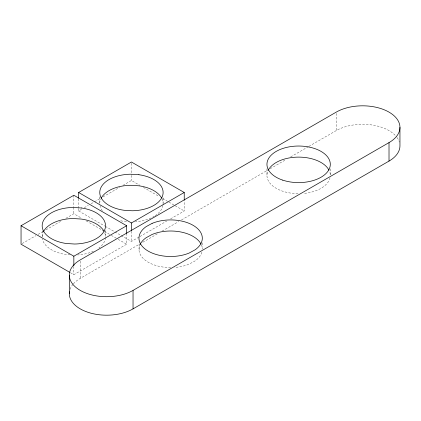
<?xml version="1.0" encoding="UTF-8"?>
<svg xmlns="http://www.w3.org/2000/svg" width="421" height="421" viewBox="0 0 421 421"><rect width="100%" height="100%" fill="white"/><g stroke="black" fill="none" stroke-linecap="round" stroke-linejoin="round"><path stroke-width="0.32" stroke-dasharray="2.1 1.58" d="M22.187 243.559L35.811 235.692M38.079 234.381L42.621 231.76M46.026 229.792L61.355 220.946M65.897 218.32L73.843 213.731L81.795 218.32M78.643 208.416L78.643 210.963L82.053 208.995M84.321 207.685L88.294 205.39M91.136 203.753L93.972 202.112M94.541 201.785L100.219 198.507M103.056 196.87L119.517 187.366M122.927 185.398L131.441 180.483L139.956 185.398M70.439 272.729L73.843 274.697L126.642 244.212L126.642 234.023M121.222 235.544L131.441 241.444L139.388 236.855M139.956 236.528L166.637 221.12M170.61 218.831L184.235 210.963L184.235 200.77M73.386 283.838A37.332 21.555 0 0 1 80.243 278.392L139.404 244.233M142.819 242.264L158.743 233.071M162.159 231.097L178.651 221.572M181.498 219.93L267.961 170.01M270.235 168.7L286.164 159.501M290.716 156.875L308.346 146.697M308.914 146.366L336.221 130.605A37.332 21.555 0 0 1 396.719 137.072M126.463 221.499L123.969 221.346A31.675 18.287 0 0 1 119.717 220.562M70.112 254.826L66.376 254.594A31.675 18.287 0 0 1 42.405 239.044M143.361 187.366L159.259 196.539M162.664 198.507L168.342 201.785M168.905 202.112L174.583 205.39M175.152 205.716L184.235 210.963M78.643 210.963L104.761 226.04M105.324 226.366L114.407 231.608M114.975 231.939L120.653 235.218M86.337 220.946L103.934 231.103M104.503 231.429L110.744 235.039M111.312 235.365L117.559 238.97M118.127 239.296L126.642 244.212M336.221 113.402L336.221 130.605M330.301 168.879L330.301 175.399A31.675 18.287 0 0 0 329.469 171.242M266.951 168.879L266.951 175.399M202.148 242.88L202.148 247.443M163.106 197.923L163.106 203.138M139.125 243.975L139.125 251.148M131.441 163.28L131.441 174.747M131.441 175.383L131.441 180.483M131.441 231.25L131.441 241.444M105.513 230.524L105.513 236.391A31.675 18.287 0 0 0 104.755 232.829M99.772 196.833L99.772 203.354M80.243 261.188L80.243 278.392M78.643 198.859L78.643 207.779M73.843 195.26L73.843 206.727M73.843 207.364L73.843 213.731M73.843 266.414L73.843 274.697M42.179 230.74L42.179 236.607M70.086 289.264A37.332 21.555 0 0 1 72.949 284.349M397.108 137.593A37.332 21.555 0 0 1 399.382 142.098M330.027 177.788A31.675 18.287 0 0 1 303.078 193.507M297.994 193.686A31.675 18.287 0 0 1 267.777 171.242M201.906 252.216A31.675 18.287 0 0 1 195.186 260.852L189.171 264.125A31.675 18.287 0 0 1 174.473 267.446M170.663 267.582A31.675 18.287 0 0 1 139.761 245.201M201.206 244.501A31.675 18.287 0 0 1 202.312 249.232M105.492 237.581A31.675 18.287 0 0 1 98.924 247.995M93.425 251.2A31.675 18.287 0 0 1 77.774 254.973M42.168 236.665A31.675 18.287 0 0 1 43.063 232.513M162.932 205.527A31.675 18.287 0 0 1 154.923 215.847M154.365 216.194A31.675 18.287 0 0 1 135.367 221.72M102.287 210.726A31.675 18.287 0 0 1 99.998 205.795M99.766 203.411A31.675 18.287 0 0 1 100.656 199.259M162.106 198.991A31.675 18.287 0 0 1 163.027 204.927"/><path stroke-width="0.63" d="M69.87 272.403L21.05 244.212L21.05 225.74L73.843 195.26L126.642 225.74L126.642 233.387M78.643 198.223L78.643 192.486L131.441 162.006L184.235 192.486L184.235 200.133M21.05 225.74L73.843 256.221L126.642 225.74M78.643 192.486L131.441 222.967L184.235 192.486M133.041 290.395L389.015 142.608A37.332 21.555 0 0 0 389.015 112.128A37.332 21.555 0 0 0 336.221 112.128L80.243 259.915A37.332 21.555 0 0 0 80.243 290.395A37.332 21.555 0 0 0 133.041 290.395L133.041 308.872A37.332 21.555 0 0 1 90.868 313.166A37.332 21.555 0 0 1 69.449 291.758M133.041 308.872L389.015 161.085A37.332 21.555 0 0 0 399.95 145.845L399.95 127.368M389.015 142.608L389.015 161.085M131.441 222.967L131.441 230.613M73.843 256.221L73.843 265.777M69.312 275.155L69.312 293.632M268.277 170.158A31.675 18.287 0 0 1 298.626 157.112A31.675 18.287 0 0 1 328.969 170.158M140.014 244.622A31.675 18.287 0 0 1 146.087 237.739L152.102 234.465A31.675 18.287 0 0 1 200.917 243.922M43.547 231.492A31.675 18.287 0 0 1 73.091 218.541L81.316 219.052A31.675 18.287 0 0 1 103.966 231.171M101.14 198.238A31.675 18.287 0 0 1 130.689 185.293L138.909 185.803A31.675 18.287 0 0 1 161.564 197.917M152.102 223.377L146.087 226.656A31.675 18.287 0 0 0 147.587 250.753A31.675 18.287 0 0 0 189.171 253.042L195.186 249.764A31.675 18.287 0 0 0 193.686 225.667A31.675 18.287 0 0 0 152.102 223.377M138.909 174.715L130.689 174.205A31.675 18.287 0 0 0 99.945 190.534A31.675 18.287 0 0 0 123.969 210.258L132.194 210.768A31.675 18.287 0 0 0 162.932 194.444A31.675 18.287 0 0 0 138.909 174.715M81.316 207.969L73.091 207.458A31.675 18.287 0 0 0 42.353 223.783A31.675 18.287 0 0 0 66.376 243.512L74.596 244.022A31.675 18.287 0 0 0 105.339 227.698A31.675 18.287 0 0 0 81.316 207.969M282.786 180.156A31.675 18.287 0 0 0 330.301 164.316A31.675 18.287 0 0 0 282.786 148.481A31.675 18.287 0 0 0 282.786 180.156"/></g></svg>
